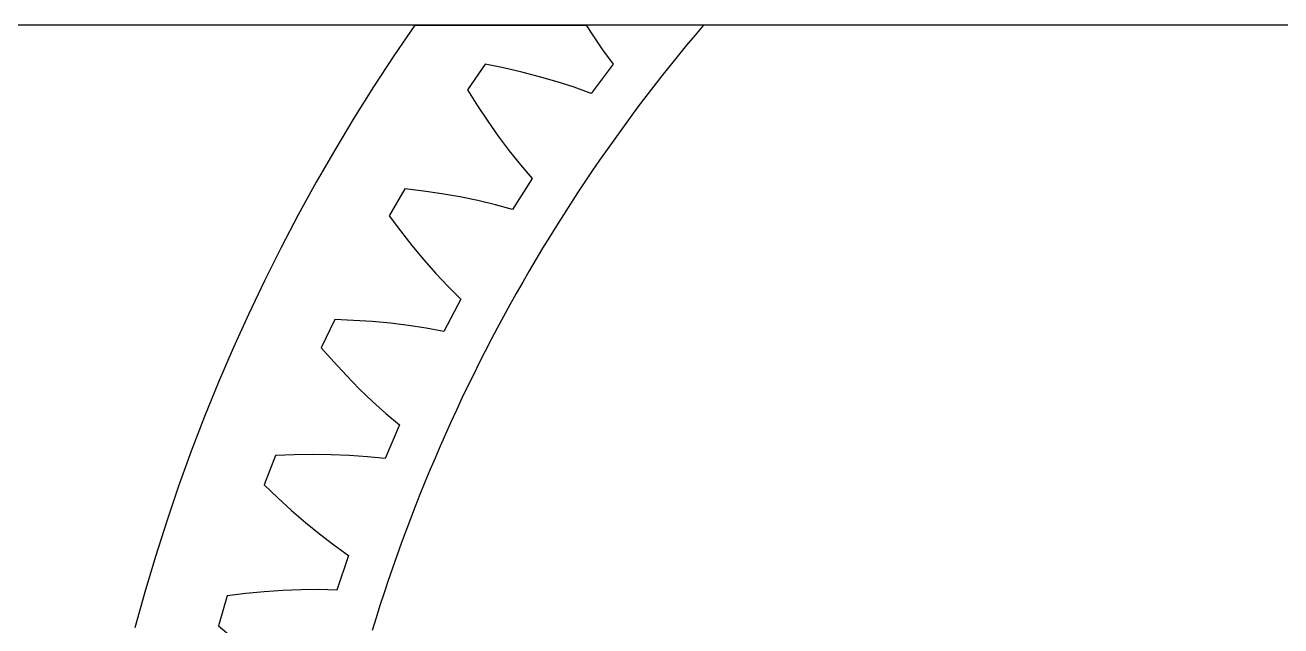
# Model space of a CAD drawing. Header units: millimetres. Extents: x -29 to 134, y -50 to 53.
# Drawn here: x -5.49 to 8.23, y 45.44 to 52 of the extents above; entities that cross this region are included whole.
import ezdxf

# ---------------------------------------------------------------- set-up
doc = ezdxf.new("R2010")
doc.units = ezdxf.units.MM
doc.linetypes.add('DASHED', pattern=[1.524, 1.27, -0.254])
doc.layers.add('HIDDEN', color=8, linetype='DASHED')
doc.layers.add('VISIBLE', color=7, linetype='CONTINUOUS')

msp = doc.modelspace()

# ---------------------------------------------------------------- linework, layer by layer
at = {"layer": 'HIDDEN'}
for points in [[(22, 52), (-27, 52)], [(19.72333, 52), (-19.72333, 52)], [(15.49971, 52), (-15.49971, 52)], [(-1.23369, 52), (-1.46217, 51.66501), (-1.68415, 51.32567), (-1.89953, 50.98211), (-2.10824, 50.63446), (-2.31019, 50.28284), (-2.50532, 49.92739), (-2.69355, 49.56823), (-2.87481, 49.20551), (-3.04904, 48.83935), (-3.21616, 48.4699), (-3.37611, 48.0973), (-3.52885, 47.72167), (-3.6743, 47.34316), (-3.81241, 46.96192), (-3.94314, 46.57808), (-4.06643, 46.19179), (-4.18225, 45.80319), (-4.29053, 45.41242)], [(1.91987, 52), (1.82736, 51.8906), (1.7357, 51.78049), (1.6449, 51.66966), (1.55496, 51.55814), (1.46588, 51.44593), (1.37767, 51.33303), (1.29035, 51.21945), (1.2039, 51.1052), (1.11834, 50.99028), (1.03367, 50.8747), (0.94991, 50.75847), (0.86704, 50.6416), (0.78508, 50.52408), (0.70404, 50.40594), (0.62391, 50.28717), (0.5447, 50.16778), (0.46642, 50.04779), (0.38908, 49.92719), (0.31266, 49.80599), (0.23719, 49.68421), (0.16267, 49.56185), (0.08909, 49.43891), (0.01647, 49.31541), (-0.05519, 49.19135), (-0.12589, 49.06674), (-0.19562, 48.94158), (-0.26438, 48.81589), (-0.33217, 48.68967), (-0.39897, 48.56293), (-0.46479, 48.43567), (-0.52963, 48.30791), (-0.59347, 48.17965), (-0.65632, 48.0509), (-0.71817, 47.92167), (-0.77902, 47.79196), (-0.83886, 47.66178), (-0.89769, 47.53115), (-0.9555, 47.40006), (-1.0123, 47.26853), (-1.06808, 47.13656), (-1.12284, 47.00417), (-1.17657, 46.87135), (-1.22927, 46.73812), (-1.28093, 46.60449), (-1.33156, 46.47047), (-1.38115, 46.33605), (-1.4297, 46.20126), (-1.4772, 46.06609), (-1.52365, 45.93056), (-1.56906, 45.79467), (-1.61341, 45.65844), (-1.6567, 45.52186), (-1.69893, 45.38496)], [(0.63931, 52), (-1.23369, 52)], [(0.63931, 52), (-1.23369, 52)], [(0.63931, 52), (0.70591, 51.8946)], [(22, 52), (1.91987, 52)], [(22, 52), (1.91987, 52)], [(0.70591, 51.8946), (0.8165, 51.73122)], [(0.8165, 51.73122), (0.93155, 51.57333)], [(-0.46503, 51.57231), (-0.65888, 51.29147)], [(-0.26411, 51.53181), (-0.46503, 51.57231)], [(0.93155, 51.57333), (0.69131, 51.25362)], [(-0.06617, 51.48654), (-0.26411, 51.53181)], [(0.12858, 51.43632), (-0.06617, 51.48654)], [(0.31994, 51.38097), (0.12858, 51.43632)], [(-0.65888, 51.29147), (-0.54977, 51.11797)], [(0.50763, 51.32019), (0.31994, 51.38097)], [(0.69131, 51.25362), (0.50763, 51.32019)], [(-0.54977, 51.11797), (-0.43724, 50.94895)], [(-0.43724, 50.94895), (-0.32123, 50.78466)], [(-0.32123, 50.78466), (-0.20161, 50.62536)], [(-0.20161, 50.62536), (-0.07823, 50.47142)], [(-0.07823, 50.47142), (0.04915, 50.32329)], [(-1.34282, 50.2099), (-1.51345, 49.91437)], [(-1.13929, 50.1857), (-1.34282, 50.2099)], [(0.04915, 50.32329), (-0.16459, 49.98529)], [(-0.93836, 50.1565), (-1.13929, 50.1857)], [(-0.74019, 50.12212), (-0.93836, 50.1565)], [(-0.545, 50.08234), (-0.74019, 50.12212)], [(-0.35303, 50.03687), (-0.545, 50.08234)], [(-0.16459, 49.98529), (-0.35303, 50.03687)], [(-1.51345, 49.91437), (-1.39072, 49.75021)], [(-1.39072, 49.75021), (-1.26497, 49.5908)], [(-1.26497, 49.5908), (-1.13611, 49.43637)], [(-1.13611, 49.43637), (-1.00406, 49.28722)], [(-1.00406, 49.28722), (-0.86869, 49.1437)], [(-0.86869, 49.1437), (-0.72981, 49.0063)], [(-0.72981, 49.0063), (-0.91566, 48.6522)], [(-2.10814, 48.78128), (-2.25443, 48.47298)], [(-1.90332, 48.77353), (-2.10814, 48.78128)], [(-1.70069, 48.76059), (-1.90332, 48.77353)], [(-1.5004, 48.74227), (-1.70069, 48.76059)], [(-1.30264, 48.71833), (-1.5004, 48.74227)], [(-1.10763, 48.68845), (-1.30264, 48.71833)], [(-0.91566, 48.6522), (-1.10763, 48.68845)], [(-2.25443, 48.47298), (-2.1189, 48.31922)], [(-2.1189, 48.31922), (-1.98072, 48.17045)], [(-1.98072, 48.17045), (-1.83986, 48.02689)], [(-1.83986, 48.02689), (-1.69624, 47.88885)], [(-1.69624, 47.88885), (-1.54976, 47.75669)], [(-1.54976, 47.75669), (-1.40026, 47.63091)], [(-1.40026, 47.63091), (-1.55702, 47.263)], [(-2.75602, 47.2957), (-2.87703, 46.97663)], [(-2.55124, 47.30447), (-2.75602, 47.2957)], [(-2.34823, 47.30787), (-2.55124, 47.30447)], [(-2.14711, 47.30573), (-2.34823, 47.30787)], [(-1.94807, 47.29777), (-2.14711, 47.30573)], [(-1.75129, 47.28368), (-1.94807, 47.29777)], [(-1.55702, 47.263), (-1.75129, 47.28368)], [(-2.87703, 46.97663), (-2.72956, 46.83428)], [(-2.72956, 46.83428), (-2.57986, 46.69711)], [(-2.57986, 46.69711), (-2.4279, 46.56535)], [(-2.4279, 46.56535), (-2.27364, 46.43931)], [(-2.27364, 46.43931), (-2.117, 46.31937)], [(-2.117, 46.31937), (-1.95787, 46.20603)], [(-1.95787, 46.20603), (-2.08451, 45.82669)], [(-2.87677, 45.80776), (-3.07885, 45.78802)], [(-2.67614, 45.8218), (-2.87677, 45.80776)], [(-2.47709, 45.82989), (-2.67614, 45.8218)], [(-2.27982, 45.83168), (-2.47709, 45.82989)], [(-2.08451, 45.82669), (-2.27982, 45.83168)], [(-3.28226, 45.76281), (-3.3772, 45.43504)], [(-3.07885, 45.78802), (-3.28226, 45.76281)], [(-3.3772, 45.43504), (-3.21876, 45.30501)]]:
    msp.add_lwpolyline(points, dxfattribs=at)
at = {"layer": 'VISIBLE'}
for points in [[(-1.23369, 52), (-27, 52)], [(-1.23369, 52), (-1.46217, 51.66501), (-1.68415, 51.32567), (-1.89953, 50.98211), (-2.10824, 50.63446), (-2.31019, 50.28284), (-2.50532, 49.92739), (-2.69355, 49.56823), (-2.87481, 49.20551), (-3.04904, 48.83935), (-3.21616, 48.4699), (-3.37611, 48.0973), (-3.52885, 47.72167), (-3.6743, 47.34316), (-3.81241, 46.96192), (-3.94314, 46.57808), (-4.06643, 46.19179), (-4.18225, 45.80319), (-4.29053, 45.41242)], [(1.91987, 52), (1.82736, 51.8906), (1.7357, 51.78049), (1.6449, 51.66966), (1.55496, 51.55814), (1.46588, 51.44593), (1.37767, 51.33303), (1.29035, 51.21945), (1.2039, 51.1052), (1.11834, 50.99028), (1.03367, 50.8747), (0.94991, 50.75847), (0.86704, 50.6416), (0.78508, 50.52408), (0.70404, 50.40594), (0.62391, 50.28717), (0.5447, 50.16778), (0.46642, 50.04779), (0.38908, 49.92719), (0.31266, 49.80599), (0.23719, 49.68421), (0.16267, 49.56185), (0.08909, 49.43891), (0.01647, 49.31541), (-0.05519, 49.19135), (-0.12589, 49.06674), (-0.19562, 48.94158), (-0.26438, 48.81589), (-0.33217, 48.68967), (-0.39897, 48.56293), (-0.46479, 48.43567), (-0.52963, 48.30791), (-0.59347, 48.17965), (-0.65632, 48.0509), (-0.71817, 47.92167), (-0.77902, 47.79196), (-0.83886, 47.66178), (-0.89769, 47.53115), (-0.9555, 47.40006), (-1.0123, 47.26853), (-1.06808, 47.13656), (-1.12284, 47.00417), (-1.17657, 46.87135), (-1.22927, 46.73812), (-1.28093, 46.60449), (-1.33156, 46.47047), (-1.38115, 46.33605), (-1.4297, 46.20126), (-1.4772, 46.06609), (-1.52365, 45.93056), (-1.56906, 45.79467), (-1.61341, 45.65844), (-1.6567, 45.52186), (-1.69893, 45.38496)], [(-1.23369, 52), (0.63931, 52)], [(1.91987, 52), (0.63931, 52)], [(0.63931, 52), (0.70591, 51.8946)], [(19.90076, 52), (1.91987, 52)], [(0.70591, 51.8946), (0.8165, 51.73122)], [(0.8165, 51.73122), (0.93155, 51.57333)], [(-0.46503, 51.57231), (-0.65888, 51.29147)], [(-0.26411, 51.53181), (-0.46503, 51.57231)], [(0.93155, 51.57333), (0.69131, 51.25362)], [(-0.06617, 51.48654), (-0.26411, 51.53181)], [(0.12858, 51.43632), (-0.06617, 51.48654)], [(0.31994, 51.38097), (0.12858, 51.43632)], [(-0.65888, 51.29147), (-0.54977, 51.11797)], [(0.50763, 51.32019), (0.31994, 51.38097)], [(0.69131, 51.25362), (0.50763, 51.32019)], [(-0.54977, 51.11797), (-0.43724, 50.94895)], [(-0.43724, 50.94895), (-0.32123, 50.78466)], [(-0.32123, 50.78466), (-0.20161, 50.62536)], [(-0.20161, 50.62536), (-0.07823, 50.47142)], [(-0.07823, 50.47142), (0.04915, 50.32329)], [(-1.34282, 50.2099), (-1.51345, 49.91437)], [(-1.13929, 50.1857), (-1.34282, 50.2099)], [(0.04915, 50.32329), (-0.16459, 49.98529)], [(-0.93836, 50.1565), (-1.13929, 50.1857)], [(-0.74019, 50.12212), (-0.93836, 50.1565)], [(-0.545, 50.08234), (-0.74019, 50.12212)], [(-0.35303, 50.03687), (-0.545, 50.08234)], [(-0.16459, 49.98529), (-0.35303, 50.03687)], [(-1.51345, 49.91437), (-1.39072, 49.75021)], [(-1.39072, 49.75021), (-1.26497, 49.5908)], [(-1.26497, 49.5908), (-1.13611, 49.43637)], [(-1.13611, 49.43637), (-1.00406, 49.28722)], [(-1.00406, 49.28722), (-0.86869, 49.1437)], [(-0.86869, 49.1437), (-0.72981, 49.0063)], [(-0.72981, 49.0063), (-0.91566, 48.6522)], [(-2.10814, 48.78128), (-2.25443, 48.47298)], [(-1.90332, 48.77353), (-2.10814, 48.78128)], [(-1.70069, 48.76059), (-1.90332, 48.77353)], [(-1.5004, 48.74227), (-1.70069, 48.76059)], [(-1.30264, 48.71833), (-1.5004, 48.74227)], [(-1.10763, 48.68845), (-1.30264, 48.71833)], [(-0.91566, 48.6522), (-1.10763, 48.68845)], [(-2.25443, 48.47298), (-2.1189, 48.31922)], [(-2.1189, 48.31922), (-1.98072, 48.17045)], [(-1.98072, 48.17045), (-1.83986, 48.02689)], [(-1.83986, 48.02689), (-1.69624, 47.88885)], [(-1.69624, 47.88885), (-1.54976, 47.75669)], [(-1.54976, 47.75669), (-1.40026, 47.63091)], [(-1.40026, 47.63091), (-1.55702, 47.263)], [(-2.75602, 47.2957), (-2.87703, 46.97663)], [(-2.55124, 47.30447), (-2.75602, 47.2957)], [(-2.34823, 47.30787), (-2.55124, 47.30447)], [(-2.14711, 47.30573), (-2.34823, 47.30787)], [(-1.94807, 47.29777), (-2.14711, 47.30573)], [(-1.75129, 47.28368), (-1.94807, 47.29777)], [(-1.55702, 47.263), (-1.75129, 47.28368)], [(-2.87703, 46.97663), (-2.72956, 46.83428)], [(-2.72956, 46.83428), (-2.57986, 46.69711)], [(-2.57986, 46.69711), (-2.4279, 46.56535)], [(-2.4279, 46.56535), (-2.27364, 46.43931)], [(-2.27364, 46.43931), (-2.117, 46.31937)], [(-2.117, 46.31937), (-1.95787, 46.20603)], [(-1.95787, 46.20603), (-2.08451, 45.82669)], [(-2.87677, 45.80776), (-3.07885, 45.78802)], [(-2.67614, 45.8218), (-2.87677, 45.80776)], [(-2.47709, 45.82989), (-2.67614, 45.8218)], [(-2.27982, 45.83168), (-2.47709, 45.82989)], [(-2.08451, 45.82669), (-2.27982, 45.83168)], [(-3.28226, 45.76281), (-3.3772, 45.43504)], [(-3.07885, 45.78802), (-3.28226, 45.76281)]]:
    msp.add_lwpolyline(points, dxfattribs=at)

doc.saveas('drawing.dxf')
